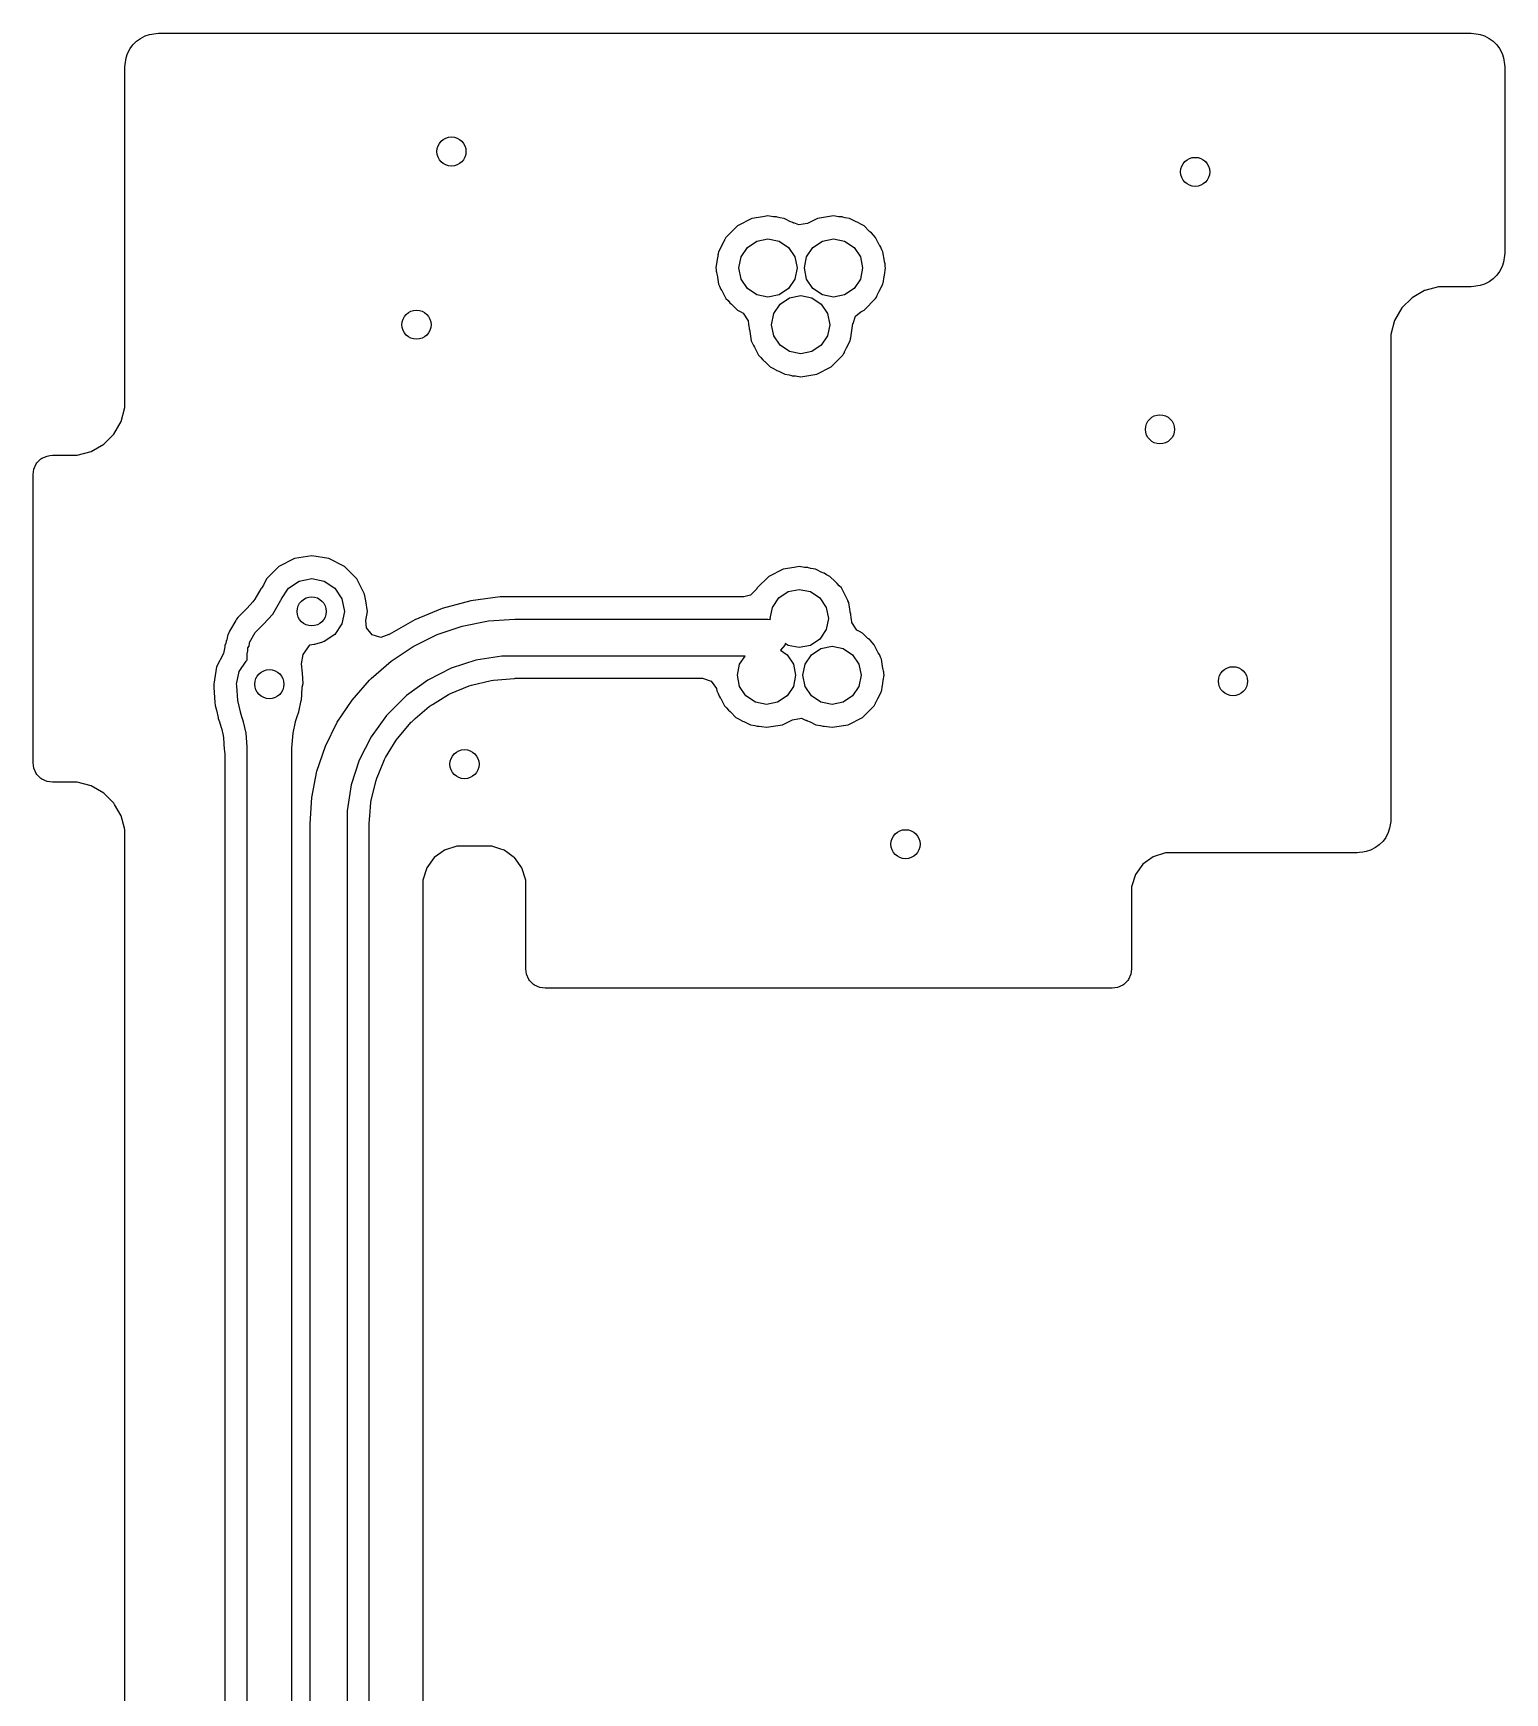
# Model space of a CAD drawing. Extents: x -51.8 to 4.2, y -14.8 to 14.8.
# Drawn here: x -22.46 to -12.35, y 3.42 to 14.82 of the extents above; entities that cross this region are included whole.
import ezdxf

# ---------------------------------------------------------------- set-up
doc = ezdxf.new("R2010")
doc.units = 0
doc.layers.add('BLACK', color=7, linetype='CONTINUOUS')

msp = doc.modelspace()

# ---------------------------------------------------------------- linework, layer by layer
at = {"layer": 'BLACK', "linetype": 'CONTINUOUS'}
for p, q in [((-21.8152, 14.6831), (-21.798, 14.717)), ((-21.798, 14.717), (-21.7795, 14.7424)), ((-21.7795, 14.7424), (-21.7526, 14.7693)), ((-21.7526, 14.7693), (-21.7271, 14.7878)), ((-21.7271, 14.7878), (-21.6932, 14.8051)), ((-21.6932, 14.8051), (-21.6633, 14.8148)), ((-21.6633, 14.8148), (-21.6174, 14.822)), ((-21.6174, 14.822), (-21.6017, 14.8233)), ((-21.6017, 14.8233), (-21.5851, 14.8233)), ((-21.5851, 14.8233), (-21.5851, 14.8233)), ((-21.5851, 14.8233), (-21.5694, 14.8233)), ((-21.5694, 14.8233), (-21.5694, 14.8233)), ((-21.5694, 14.8233), (-12.5841, 14.8233)), ((-12.5841, 14.8233), (-12.5683, 14.822)), ((-12.5683, 14.822), (-12.5488, 14.8189)), ((-12.5488, 14.8189), (-12.5228, 14.8148)), ((-12.5228, 14.8148), (-12.4929, 14.8051)), ((-12.4929, 14.8051), (-12.459, 14.7878)), ((-12.459, 14.7878), (-12.4336, 14.7693)), ((-12.4336, 14.7693), (-12.4067, 14.7425)), ((-12.4067, 14.7425), (-12.3882, 14.717)), ((-12.3882, 14.717), (-12.3882, 14.717)), ((-12.3882, 14.717), (-12.371, 14.6831)), ((-21.8334, 14.592), (-21.8321, 14.6077)), ((-21.8321, 14.6077), (-21.8249, 14.6532)), ((-21.8249, 14.6532), (-21.8152, 14.6831)), ((-12.371, 14.6831), (-12.3612, 14.6532)), ((-12.3612, 14.6532), (-12.354, 14.6074)), ((-12.354, 14.6074), (-12.3527, 14.5917)), ((-21.8334, 13.21), (-21.8334, 14.592)), ((-12.3527, 14.5917), (-12.3527, 13.3117)), ((-17.6252, 13.4991), (-17.7042, 13.42)), ((-17.5256, 13.5498), (-17.6252, 13.4991)), ((-17.4503, 13.5617), (-17.5256, 13.5498)), ((-17.4152, 13.5673), (-17.4503, 13.5617)), ((-17.3801, 13.5617), (-17.4152, 13.5673)), ((-17.4152, 13.5673), (-17.4152, 13.5673)), ((-17.3643, 13.5605), (-17.3801, 13.5617)), ((-17.3567, 13.5605), (-17.3643, 13.5605)), ((-17.3516, 13.5588), (-17.3567, 13.5605)), ((-17.3347, 13.5546), (-17.3516, 13.5588)), ((-17.3048, 13.5498), (-17.3347, 13.5546)), ((-17.2908, 13.5427), (-17.3048, 13.5498)), ((-17.3048, 13.5498), (-17.3048, 13.5498)), ((-17.3048, 13.5498), (-17.3048, 13.5498)), ((-17.265, 13.5295), (-17.2908, 13.5427)), ((-17.2585, 13.5268), (-17.265, 13.5295)), ((-17.246, 13.5225), (-17.2585, 13.5268)), ((-17.2387, 13.5186), (-17.246, 13.5225)), ((-17.2378, 13.5203), (-17.2387, 13.5186)), ((-17.2041, 13.5057), (-17.2378, 13.5203)), ((-17.1427, 13.5155), (-17.2041, 13.5057)), ((-17.0752, 13.5498), (-17.1427, 13.5155)), ((-16.9648, 13.5673), (-17.0752, 13.5498)), ((-17.0752, 13.5498), (-17.0752, 13.5498)), ((-17.0752, 13.5498), (-17.0752, 13.5498)), ((-16.9297, 13.5617), (-16.9648, 13.5673)), ((-16.9648, 13.5673), (-16.9648, 13.5673)), ((-16.914, 13.5605), (-16.9297, 13.5617)), ((-16.9063, 13.5605), (-16.914, 13.5605)), ((-16.9013, 13.5588), (-16.9063, 13.5605)), ((-16.8844, 13.5546), (-16.9013, 13.5588)), ((-16.8544, 13.5498), (-16.8844, 13.5546)), ((-16.8405, 13.5427), (-16.8544, 13.5498)), ((-16.8544, 13.5498), (-16.8544, 13.5498)), ((-16.8544, 13.5498), (-16.8544, 13.5498)), ((-16.8146, 13.5295), (-16.8405, 13.5427)), ((-16.8081, 13.5268), (-16.8146, 13.5295)), ((-16.7957, 13.5225), (-16.8081, 13.5268)), ((-16.7935, 13.5208), (-16.7957, 13.5225)), ((-16.7957, 13.5225), (-16.7957, 13.5225)), ((-16.7957, 13.5225), (-16.7957, 13.5225)), ((-16.7774, 13.5106), (-16.7935, 13.5208)), ((-16.7548, 13.4991), (-16.7774, 13.5106)), ((-16.7193, 13.4635), (-16.7548, 13.4991)), ((-16.7146, 13.4594), (-16.7193, 13.4635)), ((-16.7045, 13.4515), (-16.7146, 13.4594)), ((-17.7161, 13.3968), (-17.755, 13.3204)), ((-17.7148, 13.3994), (-17.7161, 13.3968)), ((-17.7127, 13.4044), (-17.7148, 13.3994)), ((-17.7121, 13.4052), (-17.7127, 13.4044)), ((-17.7094, 13.4099), (-17.7121, 13.4052)), ((-17.7042, 13.42), (-17.7094, 13.4099)), ((-17.5999, 13.2865), (-17.5566, 13.3514)), ((-17.5566, 13.3514), (-17.4917, 13.3948)), ((-17.4917, 13.3948), (-17.4152, 13.41)), ((-17.4152, 13.41), (-17.3386, 13.3948)), ((-17.3386, 13.3948), (-17.2737, 13.3514)), ((-17.2737, 13.3514), (-17.2304, 13.2865)), ((-17.1496, 13.2865), (-17.1063, 13.3514)), ((-17.1063, 13.3514), (-17.0414, 13.3948)), ((-17.0414, 13.3948), (-16.9648, 13.41)), ((-16.9648, 13.41), (-16.8883, 13.3948)), ((-16.8883, 13.3948), (-16.8234, 13.3514)), ((-16.8234, 13.3514), (-16.7801, 13.2865)), ((-16.7034, 13.4507), (-16.7045, 13.4515)), ((-16.6903, 13.4346), (-16.7034, 13.4507)), ((-16.7034, 13.4507), (-16.7034, 13.4507)), ((-16.7034, 13.4507), (-16.7034, 13.4507)), ((-16.7034, 13.4507), (-16.7034, 13.4507)), ((-16.6758, 13.42), (-16.6903, 13.4346)), ((-16.6501, 13.3696), (-16.6758, 13.42)), ((-16.6474, 13.3649), (-16.6501, 13.3696)), ((-16.6394, 13.3527), (-16.6474, 13.3649)), ((-16.637, 13.3472), (-16.6394, 13.3527)), ((-16.6394, 13.3527), (-16.6394, 13.3527)), ((-16.6322, 13.3346), (-16.637, 13.3472)), ((-17.761, 13.2823), (-17.7725, 13.21)), ((-17.7606, 13.286), (-17.761, 13.2823)), ((-17.7596, 13.2972), (-17.7606, 13.286)), ((-17.7576, 13.3055), (-17.7596, 13.2972)), ((-17.7566, 13.3099), (-17.7576, 13.3055)), ((-17.755, 13.3204), (-17.7566, 13.3099)), ((-17.6152, 13.21), (-17.5999, 13.2865)), ((-17.2304, 13.2865), (-17.2152, 13.21)), ((-17.1648, 13.21), (-17.1496, 13.2865)), ((-16.7801, 13.2865), (-16.7648, 13.21)), ((-16.625, 13.3204), (-16.6322, 13.3346)), ((-16.615, 13.2572), (-16.625, 13.3204)), ((-16.6141, 13.2527), (-16.615, 13.2572)), ((-16.6107, 13.2393), (-16.6141, 13.2527)), ((-16.61, 13.231), (-16.6107, 13.2393)), ((-16.6107, 13.2393), (-16.6107, 13.2393)), ((-16.6107, 13.2393), (-16.6107, 13.2393)), ((-16.6097, 13.2311), (-16.61, 13.231)), ((-16.6093, 13.2212), (-16.6097, 13.2311)), ((-12.3612, 13.2505), (-12.3709, 13.2206)), ((-12.354, 13.296), (-12.3612, 13.2505)), ((-12.3527, 13.3117), (-12.354, 13.296)), ((-21.8334, 12.2544), (-21.8334, 13.21)), ((-17.7725, 13.21), (-17.7725, 13.21)), ((-17.7725, 13.21), (-17.7707, 13.1988)), ((-17.7707, 13.1988), (-17.7703, 13.1889)), ((-17.7703, 13.1889), (-17.77, 13.189)), ((-17.77, 13.189), (-17.7693, 13.1807)), ((-17.7693, 13.1807), (-17.7659, 13.1673)), ((-17.7659, 13.1673), (-17.765, 13.1628)), ((-17.765, 13.1628), (-17.755, 13.0996)), ((-17.5999, 13.1335), (-17.6152, 13.21)), ((-17.5566, 13.0686), (-17.5999, 13.1335)), ((-17.2304, 13.1335), (-17.2737, 13.0686)), ((-17.2152, 13.21), (-17.2304, 13.1335)), ((-17.1496, 13.1335), (-17.1648, 13.21)), ((-17.1063, 13.0686), (-17.1496, 13.1335)), ((-16.7801, 13.1335), (-16.8234, 13.0686)), ((-16.7648, 13.21), (-16.7801, 13.1335)), ((-16.6224, 13.1146), (-16.6204, 13.1228)), ((-16.6204, 13.1228), (-16.6194, 13.134)), ((-16.6204, 13.1228), (-16.6204, 13.1228)), ((-16.6194, 13.134), (-16.619, 13.1377)), ((-16.619, 13.1377), (-16.6153, 13.1612)), ((-16.6153, 13.1612), (-16.6075, 13.21)), ((-16.6075, 13.21), (-16.6093, 13.2212)), ((-12.459, 13.1158), (-12.4929, 13.0986)), ((-12.4336, 13.1343), (-12.459, 13.1158)), ((-12.4067, 13.1612), (-12.4336, 13.1343)), ((-12.3882, 13.1867), (-12.4067, 13.1612)), ((-12.3709, 13.2206), (-12.3882, 13.1867)), ((-17.755, 13.0996), (-17.755, 13.0996)), ((-17.755, 13.0996), (-17.7478, 13.0854)), ((-17.7478, 13.0854), (-17.743, 13.0728)), ((-17.743, 13.0728), (-17.7406, 13.0673)), ((-17.7406, 13.0673), (-17.7326, 13.0551)), ((-17.7326, 13.0551), (-17.7299, 13.0504)), ((-17.7299, 13.0504), (-17.7042, 13)), ((-17.4917, 13.0252), (-17.5566, 13.0686)), ((-17.4152, 13.01), (-17.4917, 13.0252)), ((-17.3386, 13.0252), (-17.4152, 13.01)), ((-17.2737, 13.0686), (-17.3386, 13.0252)), ((-17.3314, 12.9614), (-17.2665, 13.0048)), ((-17.2665, 13.0048), (-17.19, 13.02)), ((-17.19, 13.02), (-17.1135, 13.0048)), ((-17.1135, 13.0048), (-17.0486, 12.9614)), ((-17.0414, 13.0252), (-17.1063, 13.0686)), ((-16.9648, 13.01), (-17.0414, 13.0252)), ((-16.8883, 13.0252), (-16.9648, 13.01)), ((-16.8234, 13.0686), (-16.8883, 13.0252)), ((-16.6758, 13), (-16.6706, 13.0101)), ((-16.6706, 13.0101), (-16.6679, 13.0148)), ((-16.6679, 13.0148), (-16.6674, 13.0156)), ((-16.6674, 13.0156), (-16.6673, 13.0156)), ((-16.6673, 13.0156), (-16.6652, 13.0206)), ((-16.6652, 13.0206), (-16.6639, 13.0232)), ((-16.6639, 13.0232), (-16.6501, 13.0504)), ((-16.6501, 13.0504), (-16.625, 13.0996)), ((-16.625, 13.0996), (-16.6234, 13.1101)), ((-16.6234, 13.1101), (-16.6224, 13.1146)), ((-12.9901, 13.0052), (-13.0603, 12.9351)), ((-12.9043, 13.0548), (-12.9901, 13.0052)), ((-12.9901, 13.0052), (-12.9901, 13.0052)), ((-12.9901, 13.0052), (-12.9901, 13.0052)), ((-12.9031, 13.0551), (-12.9043, 13.0548)), ((-12.8085, 13.0805), (-12.9031, 13.0551)), ((-12.7173, 13.0805), (-12.8085, 13.0805)), ((-12.8085, 13.0805), (-12.8085, 13.0805)), ((-12.7172, 13.0804), (-12.7173, 13.0805)), ((-12.5837, 13.0804), (-12.7172, 13.0804)), ((-12.568, 13.0817), (-12.5837, 13.0804)), ((-12.5228, 13.0888), (-12.568, 13.0817)), ((-12.4929, 13.0986), (-12.5228, 13.0888)), ((-17.7042, 13), (-17.6897, 12.9855)), ((-17.6897, 12.9855), (-17.6766, 12.9693)), ((-17.6766, 12.9693), (-17.6766, 12.9693)), ((-17.6766, 12.9693), (-17.6766, 12.9693)), ((-17.6766, 12.9693), (-17.6654, 12.9606)), ((-17.6654, 12.9606), (-17.6607, 12.9565)), ((-17.6607, 12.9565), (-17.6252, 12.9209)), ((-17.6252, 12.9209), (-17.6026, 12.9094)), ((-17.6026, 12.9094), (-17.5865, 12.8992)), ((-17.5865, 12.8992), (-17.5862, 12.8989)), ((-17.5862, 12.8989), (-17.5513, 12.8475)), ((-17.39, 12.82), (-17.3748, 12.8965)), ((-17.3748, 12.8965), (-17.3314, 12.9614)), ((-17.0486, 12.9614), (-17.0052, 12.8965)), ((-17.0052, 12.8965), (-16.99, 12.82)), ((-16.8135, 12.8787), (-16.7778, 12.9092)), ((-16.7778, 12.9092), (-16.7548, 12.9209)), ((-16.7548, 12.9209), (-16.6758, 13)), ((-13.0603, 12.9351), (-13.1098, 12.8492)), ((-17.5513, 12.8475), (-17.548, 12.8242)), ((-17.548, 12.8242), (-17.5455, 12.8088)), ((-17.5455, 12.8088), (-17.5452, 12.7989)), ((-17.5452, 12.7989), (-17.5448, 12.799)), ((-17.5448, 12.799), (-17.5441, 12.7907)), ((-17.5441, 12.7907), (-17.5407, 12.7773)), ((-17.5407, 12.7773), (-17.5398, 12.7728)), ((-17.3748, 12.7435), (-17.39, 12.82)), ((-16.99, 12.82), (-17.0052, 12.7435)), ((-16.8441, 12.7477), (-16.8315, 12.8278)), ((-16.8315, 12.8278), (-16.8301, 12.8276)), ((-16.8301, 12.8276), (-16.8135, 12.8787)), ((-13.1098, 12.8492), (-13.1355, 12.7534)), ((-17.5398, 12.7728), (-17.5298, 12.7096)), ((-17.5298, 12.7096), (-17.5298, 12.7096)), ((-17.5298, 12.7096), (-17.5226, 12.6954)), ((-17.5226, 12.6954), (-17.5178, 12.6828)), ((-17.5178, 12.6828), (-17.5154, 12.6773)), ((-17.5154, 12.6773), (-17.5075, 12.6651)), ((-17.5075, 12.6651), (-17.5048, 12.6604)), ((-17.5048, 12.6604), (-17.4791, 12.61)), ((-17.3314, 12.6786), (-17.3748, 12.7435)), ((-17.2665, 12.6352), (-17.3314, 12.6786)), ((-17.0486, 12.6786), (-17.1135, 12.6352)), ((-17.0052, 12.7435), (-17.0486, 12.6786)), ((-16.8891, 12.6332), (-16.8752, 12.6604)), ((-16.8752, 12.6604), (-16.8502, 12.7096)), ((-16.8502, 12.7096), (-16.8485, 12.7201)), ((-16.8485, 12.7201), (-16.8476, 12.7246)), ((-16.8476, 12.7246), (-16.8455, 12.7328)), ((-16.8455, 12.7328), (-16.8446, 12.744)), ((-16.8455, 12.7328), (-16.8455, 12.7328)), ((-16.8446, 12.744), (-16.8441, 12.7477)), ((-13.1355, 12.7534), (-13.1355, 9.42233)), ((-17.4791, 12.61), (-17.4645, 12.5954)), ((-17.4645, 12.5954), (-17.4514, 12.5793)), ((-17.4514, 12.5793), (-17.4514, 12.5793)), ((-17.4514, 12.5793), (-17.4514, 12.5793)), ((-17.4514, 12.5793), (-17.4402, 12.5706)), ((-17.4402, 12.5706), (-17.4356, 12.5665)), ((-17.4356, 12.5665), (-17.4, 12.5309)), ((-17.19, 12.62), (-17.2665, 12.6352)), ((-17.1135, 12.6352), (-17.19, 12.62)), ((-16.98, 12.5309), (-16.9009, 12.61)), ((-16.9009, 12.61), (-16.8958, 12.6201)), ((-16.8958, 12.6201), (-16.893, 12.6248)), ((-16.893, 12.6248), (-16.8925, 12.6256)), ((-16.8925, 12.6256), (-16.8903, 12.6306)), ((-16.8925, 12.6256), (-16.8925, 12.6256)), ((-16.8903, 12.6306), (-16.8891, 12.6332)), ((-17.4, 12.5309), (-17.3774, 12.5194)), ((-17.3774, 12.5194), (-17.3613, 12.5092)), ((-17.3613, 12.5092), (-17.3591, 12.5075)), ((-17.3591, 12.5075), (-17.3543, 12.5058)), ((-17.3543, 12.5058), (-17.3467, 12.5032)), ((-17.3467, 12.5032), (-17.3402, 12.5005)), ((-17.3402, 12.5005), (-17.3004, 12.4802)), ((-17.3004, 12.4802), (-17.2705, 12.4754)), ((-17.2705, 12.4754), (-17.2535, 12.4712)), ((-17.2535, 12.4712), (-17.2485, 12.4695)), ((-17.2485, 12.4695), (-17.2408, 12.4695)), ((-17.2408, 12.4695), (-17.2251, 12.4683)), ((-17.2251, 12.4683), (-17.19, 12.4627)), ((-17.19, 12.4627), (-17.0796, 12.4802)), ((-17.0796, 12.4802), (-16.98, 12.5309)), ((-21.8591, 12.1546), (-21.8334, 12.2504)), ((-21.8334, 12.254), (-21.8334, 12.2544)), ((-21.8334, 12.2504), (-21.8334, 12.254)), ((-21.9087, 12.0688), (-21.8591, 12.1546)), ((-22.0647, 11.9491), (-21.9788, 11.9986)), ((-21.9788, 11.9986), (-21.9087, 12.0688)), ((-22.4579, 11.8276), (-22.4429, 11.8638)), ((-22.4429, 11.8638), (-22.4384, 11.8706)), ((-22.4384, 11.8706), (-22.4106, 11.8983)), ((-22.4106, 11.8983), (-22.4039, 11.9028)), ((-22.4039, 11.9028), (-22.3676, 11.9178)), ((-22.3676, 11.9178), (-22.3495, 11.9214)), ((-22.3495, 11.9214), (-22.3298, 11.9234)), ((-22.3298, 11.9234), (-22.3151, 11.9234)), ((-22.3151, 11.9234), (-22.3151, 11.9234)), ((-22.3151, 11.9234), (-22.2992, 11.9234)), ((-22.2992, 11.9234), (-22.2992, 11.9234)), ((-22.2992, 11.9234), (-22.1879, 11.9234)), ((-22.1879, 11.9234), (-22.1878, 11.9234)), ((-22.1878, 11.9234), (-22.1605, 11.9234)), ((-22.1605, 11.9234), (-22.0647, 11.9491)), ((-22.1605, 11.9234), (-22.1605, 11.9234)), ((-22.4634, 11.7901), (-22.4614, 11.8097)), ((-22.4634, 11.7751), (-22.4634, 11.7901)), ((-22.4634, 11.7551), (-22.4634, 11.7751)), ((-22.4634, 11.7751), (-22.4634, 11.7751)), ((-22.4634, 9.81004), (-22.4634, 11.7551)), ((-22.4634, 11.7551), (-22.4634, 11.7551)), ((-22.4614, 11.8097), (-22.4579, 11.8276)), ((-20.6682, 11.2139), (-20.7749, 11.1595)), ((-20.55, 11.2326), (-20.6682, 11.2139)), ((-20.6682, 11.2139), (-20.6682, 11.2139)), ((-20.4318, 11.2139), (-20.55, 11.2326)), ((-20.55, 11.2326), (-20.55, 11.2326)), ((-20.3251, 11.1595), (-20.4318, 11.2139)), ((-20.4318, 11.2139), (-20.4318, 11.2139)), ((-20.8595, 11.0749), (-20.8822, 11.0305)), ((-20.7749, 11.1595), (-20.8595, 11.0749)), ((-20.6361, 11.0579), (-20.55, 11.075)), ((-20.55, 11.075), (-20.4639, 11.0579)), ((-20.2405, 11.0749), (-20.3251, 11.1595)), ((-20.3251, 11.1595), (-20.3251, 11.1595)), ((-20.1861, 10.9682), (-20.2405, 11.0749)), ((-17.41, 11.0901), (-17.4891, 11.011)), ((-17.3104, 11.1408), (-17.41, 11.0901)), ((-17.2351, 11.1527), (-17.3104, 11.1408)), ((-17.2, 11.1583), (-17.2351, 11.1527)), ((-17.1649, 11.1527), (-17.2, 11.1583)), ((-17.2, 11.1583), (-17.2, 11.1583)), ((-17.1492, 11.1515), (-17.1649, 11.1527)), ((-17.1415, 11.1515), (-17.1492, 11.1515)), ((-17.1365, 11.1498), (-17.1415, 11.1515)), ((-17.1195, 11.1456), (-17.1365, 11.1498)), ((-17.0896, 11.1408), (-17.1195, 11.1456)), ((-17.0756, 11.1337), (-17.0896, 11.1408)), ((-17.0896, 11.1408), (-17.0896, 11.1408)), ((-17.0896, 11.1408), (-17.0896, 11.1408)), ((-17.0498, 11.1205), (-17.0756, 11.1337)), ((-17.0433, 11.1178), (-17.0498, 11.1205)), ((-17.0309, 11.1135), (-17.0433, 11.1178)), ((-17.0287, 11.1118), (-17.0309, 11.1135)), ((-17.0309, 11.1135), (-17.0309, 11.1135)), ((-17.0309, 11.1135), (-17.0309, 11.1135)), ((-17.0126, 11.1016), (-17.0287, 11.1118)), ((-16.99, 11.0901), (-17.0126, 11.1016)), ((-16.9544, 11.0545), (-16.99, 11.0901)), ((-20.9003, 11.005), (-20.94, 10.935)), ((-20.8956, 11.0104), (-20.9003, 11.005)), ((-20.9003, 11.005), (-20.9003, 11.005)), ((-20.8822, 11.0305), (-20.8956, 11.0104)), ((-20.7579, 10.9361), (-20.7091, 11.0091)), ((-20.7091, 11.0091), (-20.6361, 11.0579)), ((-20.4639, 11.0579), (-20.3909, 11.0091)), ((-20.3909, 11.0091), (-20.3421, 10.9361)), ((-20.179, 10.9234), (-20.1861, 10.9682)), ((-19.2555, 10.9499), (-19.457, 10.9234)), ((-19.1824, 10.9499), (-19.2555, 10.9499)), ((-19.2555, 10.9499), (-19.2555, 10.9499)), ((-19.2555, 10.9499), (-19.2555, 10.9499)), ((-19.1822, 10.9499), (-19.1824, 10.9499)), ((-17.5818, 10.9499), (-19.1822, 10.9499)), ((-17.5362, 10.9609), (-17.5818, 10.9499)), ((-17.4922, 11.0048), (-17.5362, 10.9609)), ((-17.4891, 11.011), (-17.4922, 11.0048)), ((-17.3414, 10.9424), (-17.2765, 10.9858)), ((-17.2765, 10.9858), (-17.2, 11.001)), ((-17.2, 11.001), (-17.1235, 10.9858)), ((-17.1235, 10.9858), (-17.0586, 10.9424)), ((-16.9498, 11.0504), (-16.9544, 11.0545)), ((-16.9397, 11.0425), (-16.9498, 11.0504)), ((-16.9386, 11.0417), (-16.9397, 11.0425)), ((-16.9255, 11.0256), (-16.9386, 11.0417)), ((-16.9386, 11.0417), (-16.9386, 11.0417)), ((-16.9386, 11.0417), (-16.9386, 11.0417)), ((-16.9386, 11.0417), (-16.9386, 11.0417)), ((-16.9109, 11.011), (-16.9255, 11.0256)), ((-16.8852, 10.9606), (-16.9109, 11.011)), ((-16.8825, 10.9559), (-16.8852, 10.9606)), ((-16.8746, 10.9437), (-16.8825, 10.9559)), ((-20.9942, 10.8725), (-21.0513, 10.815)), ((-20.9537, 10.9163), (-20.9942, 10.8725)), ((-20.94, 10.935), (-20.9537, 10.9163)), ((-20.8174, 10.8311), (-20.763, 10.9271)), ((-20.763, 10.9271), (-20.759, 10.9302)), ((-20.759, 10.9302), (-20.7579, 10.9361)), ((-20.3421, 10.9361), (-20.325, 10.85)), ((-20.325, 10.85), (-20.3421, 10.7639)), ((-20.1674, 10.85), (-20.179, 10.9234)), ((-20.1774, 10.7871), (-20.1674, 10.85)), ((-20.1674, 10.85), (-20.1674, 10.85)), ((-19.6532, 10.8708), (-19.8409, 10.793)), ((-19.457, 10.9234), (-19.6532, 10.8708)), ((-19.6532, 10.8708), (-19.6532, 10.8708)), ((-19.457, 10.9234), (-19.457, 10.9234)), ((-19.457, 10.9234), (-19.457, 10.9234)), ((-17.4, 10.801), (-17.3848, 10.8775)), ((-17.3848, 10.8775), (-17.3414, 10.9424)), ((-17.0586, 10.9424), (-17.0152, 10.8775)), ((-17.0152, 10.8775), (-17, 10.801)), ((-16.8722, 10.9382), (-16.8746, 10.9437)), ((-16.8746, 10.9437), (-16.8746, 10.9437)), ((-16.8674, 10.9256), (-16.8722, 10.9382)), ((-16.8663, 10.9234), (-16.8674, 10.9256)), ((-16.8602, 10.9114), (-16.8663, 10.9234)), ((-16.8505, 10.85), (-16.8602, 10.9114)), ((-16.8502, 10.8482), (-16.8505, 10.85)), ((-16.8493, 10.8437), (-16.8502, 10.8482)), ((-16.8459, 10.8303), (-16.8493, 10.8437)), ((-21.0723, 10.7873), (-21.1138, 10.7138)), ((-21.0665, 10.7961), (-21.0723, 10.7873)), ((-21.0723, 10.7873), (-21.0723, 10.7873)), ((-21.0582, 10.807), (-21.0665, 10.7961)), ((-21.0665, 10.7961), (-21.0665, 10.7961)), ((-21.0513, 10.815), (-21.0582, 10.807)), ((-20.9355, 10.7075), (-20.8802, 10.7632)), ((-20.8802, 10.7632), (-20.8174, 10.8311)), ((-20.3421, 10.7639), (-20.3909, 10.6909)), ((-20.1728, 10.7378), (-20.1774, 10.7871)), ((-20.135, 10.6885), (-20.1728, 10.7378)), ((-19.8409, 10.793), (-20.0169, 10.6915)), ((-19.6886, 10.6907), (-19.5155, 10.7494)), ((-19.5155, 10.7494), (-19.3363, 10.785)), ((-19.3363, 10.785), (-19.154, 10.797)), ((-19.154, 10.797), (-19.1539, 10.797)), ((-19.1539, 10.797), (-17.4152, 10.797)), ((-17.4152, 10.797), (-17.3987, 10.7946)), ((-17.3987, 10.7946), (-17.4, 10.801)), ((-17.0152, 10.7245), (-17.0586, 10.6596)), ((-17, 10.801), (-17.0152, 10.7245)), ((-16.8452, 10.822), (-16.8459, 10.8303)), ((-16.8459, 10.8303), (-16.8459, 10.8303)), ((-16.8459, 10.8303), (-16.8459, 10.8303)), ((-16.8448, 10.8221), (-16.8452, 10.822)), ((-16.8445, 10.8122), (-16.8448, 10.8221)), ((-16.8427, 10.801), (-16.8445, 10.8122)), ((-16.8421, 10.7971), (-16.8427, 10.801)), ((-16.8427, 10.801), (-16.8427, 10.801)), ((-16.8388, 10.7738), (-16.8421, 10.7971)), ((-16.804, 10.7222), (-16.8388, 10.7738)), ((-16.8037, 10.7219), (-16.804, 10.7222)), ((-16.7874, 10.7116), (-16.8037, 10.7219)), ((-21.146, 10.6074), (-21.157, 10.5617)), ((-21.1398, 10.6324), (-21.146, 10.6164)), ((-21.146, 10.6164), (-21.146, 10.6074)), ((-21.1349, 10.6513), (-21.1398, 10.6324)), ((-21.1346, 10.6512), (-21.1349, 10.6513)), ((-21.1341, 10.6535), (-21.1346, 10.6512)), ((-21.1273, 10.6825), (-21.1341, 10.6535)), ((-21.1259, 10.6866), (-21.1273, 10.6825)), ((-21.1273, 10.6825), (-21.1273, 10.6825)), ((-21.1138, 10.7138), (-21.1259, 10.6866)), ((-20.9879, 10.5987), (-20.9805, 10.6115)), ((-20.9805, 10.6115), (-20.9777, 10.632)), ((-20.9777, 10.632), (-20.9763, 10.6361)), ((-20.9763, 10.6361), (-20.9374, 10.705)), ((-20.9374, 10.705), (-20.9355, 10.7075)), ((-20.5665, 10.6157), (-20.6113, 10.5528)), ((-20.5655, 10.6186), (-20.5665, 10.6157)), ((-20.5333, 10.6229), (-20.5655, 10.6186)), ((-20.5317, 10.6232), (-20.5333, 10.6229)), ((-20.4766, 10.6386), (-20.5317, 10.6232)), ((-20.4753, 10.639), (-20.4766, 10.6386)), ((-20.4742, 10.6401), (-20.4753, 10.639)), ((-20.4639, 10.6421), (-20.4742, 10.6401)), ((-20.3909, 10.6909), (-20.4639, 10.6421)), ((-20.0754, 10.6708), (-20.135, 10.6885)), ((-20.0201, 10.6904), (-20.0754, 10.6708)), ((-20.0196, 10.6896), (-20.0201, 10.6904)), ((-20.0169, 10.6915), (-20.0196, 10.6896)), ((-20.0044, 10.5083), (-19.8524, 10.6098)), ((-19.8524, 10.6098), (-19.6886, 10.6907)), ((-17.2996, 10.6172), (-17.3294, 10.5829)), ((-17.2978, 10.6304), (-17.2996, 10.6172)), ((-17.2765, 10.6162), (-17.2978, 10.6304)), ((-17.2, 10.601), (-17.2765, 10.6162)), ((-17.1235, 10.6162), (-17.2, 10.601)), ((-17.0586, 10.6596), (-17.1235, 10.6162)), ((-17.0514, 10.5958), (-16.9748, 10.611)), ((-16.9748, 10.611), (-16.8983, 10.5958)), ((-16.7648, 10.7001), (-16.7874, 10.7116)), ((-16.7293, 10.6645), (-16.7648, 10.7001)), ((-16.7246, 10.6604), (-16.7293, 10.6645)), ((-16.7158, 10.6535), (-16.7246, 10.6604)), ((-16.7134, 10.6517), (-16.7158, 10.6535)), ((-16.7003, 10.6356), (-16.7134, 10.6517)), ((-16.7134, 10.6517), (-16.7134, 10.6517)), ((-16.7134, 10.6517), (-16.7134, 10.6517)), ((-16.7134, 10.6517), (-16.7134, 10.6517)), ((-16.6858, 10.621), (-16.7003, 10.6356)), ((-16.6601, 10.5706), (-16.6858, 10.621)), ((-21.157, 10.5617), (-21.2046, 10.4682)), ((-21.0486, 10.4361), (-20.9998, 10.5091)), ((-20.9998, 10.5091), (-20.9946, 10.5126)), ((-20.9946, 10.5126), (-20.9931, 10.5165)), ((-20.9931, 10.5593), (-20.9879, 10.5787)), ((-20.9931, 10.5165), (-20.9931, 10.5593)), ((-20.9879, 10.5787), (-20.9879, 10.5987)), ((-20.6113, 10.5528), (-20.6219, 10.4898)), ((-20.6113, 10.5528), (-20.6113, 10.5528)), ((-20.1418, 10.3878), (-20.0044, 10.5083)), ((-19.4216, 10.5148), (-19.5927, 10.4593)), ((-19.2439, 10.543), (-19.4216, 10.5148)), ((-19.154, 10.543), (-19.2439, 10.543)), ((-19.1539, 10.543), (-19.154, 10.543)), ((-19.154, 10.543), (-19.154, 10.543)), ((-19.154, 10.543), (-19.154, 10.543)), ((-17.5729, 10.543), (-19.1539, 10.543)), ((-17.6099, 10.4875), (-17.5729, 10.543)), ((-17.3294, 10.5829), (-17.2837, 10.5524)), ((-17.2837, 10.5524), (-17.2404, 10.4875)), ((-17.1596, 10.4875), (-17.1163, 10.5524)), ((-17.1163, 10.5524), (-17.0514, 10.5958)), ((-16.8983, 10.5958), (-16.8334, 10.5524)), ((-16.8334, 10.5524), (-16.7901, 10.4875)), ((-16.6574, 10.5659), (-16.6601, 10.5706)), ((-16.6494, 10.5537), (-16.6574, 10.5659)), ((-16.647, 10.5482), (-16.6494, 10.5537)), ((-16.6494, 10.5537), (-16.6494, 10.5537)), ((-16.6422, 10.5356), (-16.647, 10.5482)), ((-16.635, 10.5214), (-16.6422, 10.5356)), ((-16.625, 10.4582), (-16.635, 10.5214)), ((-21.2046, 10.4682), (-21.2233, 10.35)), ((-21.0657, 10.35), (-21.0486, 10.4361)), ((-20.6219, 10.4898), (-20.6145, 10.4266)), ((-20.6145, 10.4266), (-20.6145, 10.4262)), ((-20.6145, 10.4262), (-20.6109, 10.3557)), ((-20.1521, 10.3775), (-20.1418, 10.3878)), ((-19.5927, 10.4593), (-19.753, 10.3776)), ((-19.3165, 10.3761), (-19.301, 10.3785)), ((-19.301, 10.3785), (-19.1558, 10.3899)), ((-19.1558, 10.3899), (-19.1519, 10.3901)), ((-19.1519, 10.3901), (-19.1046, 10.3901)), ((-19.1046, 10.3901), (-19.1046, 10.3901)), ((-19.1046, 10.3901), (-17.8651, 10.3901)), ((-17.8651, 10.3901), (-17.8059, 10.3709)), ((-17.6252, 10.411), (-17.6099, 10.4875)), ((-17.6099, 10.3345), (-17.6252, 10.411)), ((-17.2404, 10.4875), (-17.2252, 10.411)), ((-17.2252, 10.411), (-17.2404, 10.3345)), ((-17.1748, 10.411), (-17.1596, 10.4875)), ((-17.1596, 10.3345), (-17.1748, 10.411)), ((-16.7901, 10.4875), (-16.7748, 10.411)), ((-16.7748, 10.411), (-16.7901, 10.3345)), ((-16.6241, 10.4537), (-16.625, 10.4582)), ((-16.6207, 10.4403), (-16.6241, 10.4537)), ((-16.6231, 10.3761), (-16.6175, 10.411)), ((-16.62, 10.432), (-16.6207, 10.4403)), ((-16.6207, 10.4403), (-16.6207, 10.4403)), ((-16.6207, 10.4403), (-16.6207, 10.4403)), ((-16.6197, 10.4321), (-16.62, 10.432)), ((-16.6193, 10.4222), (-16.6197, 10.4321)), ((-16.6175, 10.411), (-16.6193, 10.4222)), ((-21.2233, 10.35), (-21.2233, 10.3456)), ((-21.2233, 10.3456), (-21.223, 10.332)), ((-21.223, 10.332), (-21.2223, 10.3319)), ((-21.2223, 10.3319), (-21.2224, 10.327)), ((-21.2224, 10.327), (-21.2155, 10.2248)), ((-21.0638, 10.3406), (-21.0657, 10.35)), ((-21.0649, 10.3376), (-21.0638, 10.3406)), ((-21.0582, 10.2385), (-21.0649, 10.3376)), ((-20.6172, 10.3279), (-20.6232, 10.2385)), ((-20.6112, 10.3523), (-20.6172, 10.3279)), ((-20.6109, 10.3557), (-20.6112, 10.3523)), ((-20.2726, 10.2401), (-20.1522, 10.3774)), ((-20.1522, 10.3774), (-20.1521, 10.3775)), ((-19.8986, 10.2718), (-19.9622, 10.2082)), ((-19.753, 10.3776), (-19.8986, 10.2718)), ((-19.7202, 10.2106), (-19.6102, 10.278)), ((-19.6102, 10.278), (-19.5961, 10.2852)), ((-19.5961, 10.2852), (-19.4672, 10.3386)), ((-19.4672, 10.3386), (-19.4522, 10.3435)), ((-19.4522, 10.3435), (-19.3165, 10.3761)), ((-17.8059, 10.3709), (-17.7694, 10.3206)), ((-17.7694, 10.3206), (-17.7657, 10.3052)), ((-17.7657, 10.3052), (-17.765, 10.3006)), ((-17.765, 10.3006), (-17.765, 10.3006)), ((-17.765, 10.3006), (-17.7578, 10.2864)), ((-17.7578, 10.2864), (-17.753, 10.2738)), ((-17.753, 10.2738), (-17.7506, 10.2683)), ((-17.7506, 10.2683), (-17.7426, 10.2561)), ((-17.5666, 10.2696), (-17.6099, 10.3345)), ((-17.5017, 10.2262), (-17.5666, 10.2696)), ((-17.2837, 10.2696), (-17.3486, 10.2262)), ((-17.2404, 10.3345), (-17.2837, 10.2696)), ((-17.1163, 10.2696), (-17.1596, 10.3345)), ((-17.0514, 10.2262), (-17.1163, 10.2696)), ((-16.8334, 10.2696), (-16.8983, 10.2262)), ((-16.7901, 10.3345), (-16.8334, 10.2696)), ((-16.6601, 10.2514), (-16.635, 10.3006)), ((-16.635, 10.3006), (-16.6334, 10.3111)), ((-16.6334, 10.3111), (-16.6324, 10.3156)), ((-16.6324, 10.3156), (-16.6304, 10.3238)), ((-16.6304, 10.3238), (-16.6294, 10.335)), ((-16.6304, 10.3238), (-16.6304, 10.3238)), ((-16.6294, 10.335), (-16.629, 10.3387)), ((-16.629, 10.3387), (-16.6231, 10.3761)), ((-21.2155, 10.2248), (-21.2149, 10.2186)), ((-21.2149, 10.2186), (-21.2137, 10.2106)), ((-21.2137, 10.2106), (-21.2137, 10.2106)), ((-21.2137, 10.2106), (-21.2126, 10.2045)), ((-21.2126, 10.2045), (-21.2048, 10.1703)), ((-21.2048, 10.1703), (-21.1934, 10.1205)), ((-21.0579, 10.2367), (-21.0582, 10.2385)), ((-21.0402, 10.159), (-21.0579, 10.2367)), ((-21.0401, 10.1586), (-21.0402, 10.159)), ((-21.0295, 10.1252), (-21.0401, 10.1586)), ((-20.6413, 10.1586), (-20.6519, 10.1252)), ((-20.6412, 10.159), (-20.6413, 10.1586)), ((-20.6235, 10.2367), (-20.6412, 10.159)), ((-20.6232, 10.2385), (-20.6235, 10.2367)), ((-20.3741, 10.0881), (-20.2726, 10.2401)), ((-19.9725, 10.1979), (-20.0361, 10.1343)), ((-19.9622, 10.2082), (-19.9725, 10.1979)), ((-19.9725, 10.1979), (-19.9725, 10.1979)), ((-19.9725, 10.1979), (-19.9725, 10.1979)), ((-19.9622, 10.2082), (-19.9622, 10.2082)), ((-19.8381, 10.1137), (-19.7419, 10.1959)), ((-19.7419, 10.1959), (-19.7292, 10.2051)), ((-19.7292, 10.2051), (-19.7202, 10.2106)), ((-17.7426, 10.2561), (-17.7399, 10.2514)), ((-17.7399, 10.2514), (-17.7142, 10.201)), ((-17.7142, 10.201), (-17.6997, 10.1864)), ((-17.6997, 10.1864), (-17.6866, 10.1703)), ((-17.6866, 10.1703), (-17.6866, 10.1703)), ((-17.6866, 10.1703), (-17.6866, 10.1703)), ((-17.6866, 10.1703), (-17.6754, 10.1616)), ((-17.6754, 10.1616), (-17.6707, 10.1575)), ((-17.6707, 10.1575), (-17.6352, 10.1219)), ((-17.4252, 10.211), (-17.5017, 10.2262)), ((-17.3486, 10.2262), (-17.4252, 10.211)), ((-16.9748, 10.211), (-17.0514, 10.2262)), ((-16.8983, 10.2262), (-16.9748, 10.211)), ((-16.7648, 10.1219), (-16.6858, 10.201)), ((-16.6858, 10.201), (-16.6806, 10.2111)), ((-16.6806, 10.2111), (-16.6779, 10.2158)), ((-16.6779, 10.2158), (-16.6774, 10.2166)), ((-16.6774, 10.2166), (-16.6773, 10.2166)), ((-16.6773, 10.2166), (-16.6752, 10.2216)), ((-16.6752, 10.2216), (-16.6739, 10.2242)), ((-16.6739, 10.2242), (-16.6601, 10.2514)), ((-21.1934, 10.1205), (-21.1915, 10.1137)), ((-21.1915, 10.1137), (-21.1844, 10.0913)), ((-21.1844, 10.0913), (-21.1718, 10.0516)), ((-21.1718, 10.0516), (-21.1707, 10.0476)), ((-21.1707, 10.0476), (-21.1591, 9.99716)), ((-21.0187, 10.0912), (-21.0295, 10.1252)), ((-21.0007, 10.0124), (-21.0187, 10.0912)), ((-20.6627, 10.0912), (-20.6807, 10.0124)), ((-20.6519, 10.1252), (-20.6627, 10.0912)), ((-20.6627, 10.0912), (-20.6627, 10.0912)), ((-20.4549, 9.92425), (-20.3741, 10.0881)), ((-20.0361, 10.1343), (-20.1419, 9.9887)), ((-19.9602, 9.97761), (-19.8655, 10.0884)), ((-19.8655, 10.0884), (-19.8629, 10.0913)), ((-19.8629, 10.0913), (-19.8554, 10.0987)), ((-19.8554, 10.0987), (-19.8525, 10.1014)), ((-19.8525, 10.1014), (-19.8381, 10.1137)), ((-17.6352, 10.1219), (-17.6126, 10.1104)), ((-17.6126, 10.1104), (-17.5965, 10.1002)), ((-17.5965, 10.1002), (-17.5943, 10.0985)), ((-17.5943, 10.0985), (-17.5895, 10.0968)), ((-17.5895, 10.0968), (-17.5819, 10.0942)), ((-17.5819, 10.0942), (-17.5754, 10.0915)), ((-17.5754, 10.0915), (-17.5356, 10.0712)), ((-17.5356, 10.0712), (-17.5056, 10.0664)), ((-17.5056, 10.0664), (-17.4887, 10.0622)), ((-17.4887, 10.0622), (-17.4837, 10.0605)), ((-17.4837, 10.0605), (-17.476, 10.0605)), ((-17.476, 10.0605), (-17.4603, 10.0593)), ((-17.4603, 10.0593), (-17.4252, 10.0537)), ((-17.4252, 10.0537), (-17.3148, 10.0712)), ((-17.3148, 10.0712), (-17.2473, 10.1055)), ((-17.2473, 10.1055), (-17.1859, 10.1153)), ((-17.1859, 10.1153), (-17.1522, 10.1007)), ((-17.1522, 10.1007), (-17.1513, 10.1024)), ((-17.1513, 10.1024), (-17.144, 10.0985)), ((-17.144, 10.0985), (-17.144, 10.0985)), ((-17.144, 10.0985), (-17.1315, 10.0942)), ((-17.1315, 10.0942), (-17.125, 10.0915)), ((-17.125, 10.0915), (-17.0852, 10.0712)), ((-17.0852, 10.0712), (-17.0553, 10.0664)), ((-17.0553, 10.0664), (-17.0384, 10.0622)), ((-17.0384, 10.0622), (-17.0333, 10.0605)), ((-17.0333, 10.0605), (-17.0257, 10.0605)), ((-17.0257, 10.0605), (-17.0099, 10.0593)), ((-17.0099, 10.0593), (-16.9748, 10.0537)), ((-16.9748, 10.0537), (-16.8644, 10.0712)), ((-16.8644, 10.0712), (-16.7648, 10.1219)), ((-21.1591, 9.99716), (-21.1568, 9.98149)), ((-21.1568, 9.98149), (-21.1514, 9.90034)), ((-20.9944, 9.92008), (-21.0007, 10.0124)), ((-20.6807, 10.0124), (-20.6876, 9.91092)), ((-20.5137, 9.75122), (-20.4549, 9.92425)), ((-20.1419, 9.9887), (-20.2235, 9.8284)), ((-20.0423, 9.84588), (-19.9694, 9.96486)), ((-19.9694, 9.96486), (-19.9602, 9.97761)), ((-22.4614, 9.79042), (-22.4634, 9.81004)), ((-21.1514, 9.90034), (-21.149, 9.89107)), ((-21.149, 9.89107), (-21.146, 9.86651)), ((-21.146, 9.86651), (-21.146, -2.72842)), ((-20.9938, 9.91092), (-20.9944, 9.92008)), ((-20.9931, 9.9093), (-20.9938, 9.91092)), ((-20.9931, -2.69788), (-20.9931, 9.9093)), ((-20.6876, 9.91092), (-20.6883, 9.90944)), ((-20.6883, 9.90944), (-20.6883, -2.69788)), ((-20.2235, 9.8284), (-20.2791, 9.6573)), ((-20.0891, 9.73616), (-20.0495, 9.83183)), ((-20.0495, 9.83183), (-20.0423, 9.84588)), ((-22.4579, 9.77241), (-22.4614, 9.79042)), ((-22.4428, 9.73616), (-22.4579, 9.77241)), ((-22.4383, 9.7294), (-22.4428, 9.73616)), ((-22.4106, 9.70165), (-22.4383, 9.7294)), ((-22.4038, 9.69714), (-22.4106, 9.70165)), ((-22.3676, 9.68212), (-22.4038, 9.69714)), ((-20.5493, 9.572), (-20.5137, 9.75122)), ((-20.1078, 9.6879), (-20.1029, 9.70291)), ((-20.1029, 9.70291), (-20.0891, 9.73616)), ((-22.3497, 9.67856), (-22.3676, 9.68212)), ((-22.3301, 9.67662), (-22.3497, 9.67856)), ((-22.2406, 9.67663), (-22.3301, 9.67662)), ((-22.2405, 9.67663), (-22.2406, 9.67663)), ((-22.2107, 9.67663), (-22.2405, 9.67663)), ((-22.1822, 9.67663), (-22.2107, 9.67663)), ((-22.2107, 9.67663), (-22.2107, 9.67663)), ((-22.1622, 9.67664), (-22.1822, 9.67663)), ((-22.1622, 9.67663), (-22.1622, 9.67664)), ((-22.1605, 9.67663), (-22.1622, 9.67663)), ((-22.0647, 9.65097), (-22.1605, 9.67663)), ((-22.1605, 9.67663), (-22.1605, 9.67663)), ((-21.9788, 9.60138), (-22.0647, 9.65097)), ((-22.0647, 9.65097), (-22.0647, 9.65097)), ((-21.9087, 9.53126), (-21.9788, 9.60138)), ((-21.9788, 9.60138), (-21.9788, 9.60138)), ((-20.2791, 9.6573), (-20.3073, 9.4796)), ((-20.1404, 9.55222), (-20.1078, 9.6879)), ((-21.9041, 9.52338), (-21.9087, 9.53126)), ((-21.8591, 9.44538), (-21.9041, 9.52338)), ((-20.5613, 9.38965), (-20.5493, 9.572)), ((-20.3073, 9.4796), (-20.3073, 9.38965)), ((-20.15, 9.44538), (-20.1428, 9.53664)), ((-20.1428, 9.53664), (-20.1404, 9.55222)), ((-21.8365, 9.36112), (-21.8591, 9.44538)), ((-21.8591, 9.44538), (-21.8591, 9.44538)), ((-21.8334, 9.34959), (-21.8365, 9.36112)), ((-20.5613, -2.48198), (-20.5613, 9.38965)), ((-20.5613, 9.38965), (-20.5613, 9.38965)), ((-20.5613, 9.38965), (-20.5613, 9.38965)), ((-20.3073, 9.38965), (-20.3073, -2.48198)), ((-20.1544, 9.38766), (-20.1542, 9.39161)), ((-20.1544, -2.43263), (-20.1544, 9.38766)), ((-20.1542, 9.39161), (-20.15, 9.44538)), ((-13.144, 9.36112), (-13.1537, 9.33119)), ((-13.1367, 9.4066), (-13.144, 9.36112)), ((-13.1355, 9.42233), (-13.1367, 9.4066)), ((-21.8334, 9.31352), (-21.8334, 9.34959)), ((-21.8334, -1.97789), (-21.8334, 9.31352)), ((-13.2163, 9.24497), (-13.2418, 9.22647)), ((-13.1894, 9.27185), (-13.2163, 9.24497)), ((-13.1709, 9.29732), (-13.1894, 9.27185)), ((-13.1537, 9.33119), (-13.1709, 9.29732)), ((-19.708, 9.15803), (-19.7595, 9.08715)), ((-19.6626, 9.19104), (-19.708, 9.15803)), ((-19.708, 9.15803), (-19.708, 9.15803)), ((-19.708, 9.15803), (-19.708, 9.15803)), ((-19.6371, 9.20952), (-19.6626, 9.19104)), ((-19.5538, 9.23658), (-19.6371, 9.20952)), ((-19.5326, 9.23658), (-19.5538, 9.23658)), ((-19.5538, 9.23658), (-19.5538, 9.23658)), ((-19.532, 9.23662), (-19.5326, 9.23658)), ((-19.3555, 9.23662), (-19.532, 9.23662)), ((-19.3117, 9.23663), (-19.3555, 9.23662)), ((-19.2576, 9.21904), (-19.3117, 9.23663)), ((-19.3117, 9.23663), (-19.3117, 9.23663)), ((-19.2284, 9.20956), (-19.2576, 9.21904)), ((-19.2029, 9.19102), (-19.2284, 9.20956)), ((-19.2284, 9.20956), (-19.2284, 9.20956)), ((-19.1656, 9.16395), (-19.2029, 9.19102)), ((-19.1575, 9.15804), (-19.1656, 9.16395)), ((-19.106, 9.08713), (-19.1575, 9.15804)), ((-14.7681, 9.16395), (-14.839, 9.11245)), ((-14.6848, 9.19102), (-14.7681, 9.16395)), ((-14.7681, 9.16395), (-14.7681, 9.16395)), ((-14.663, 9.19102), (-14.6848, 9.19102)), ((-14.6628, 9.19104), (-14.663, 9.19102)), ((-13.3987, 9.19104), (-14.6628, 9.19104)), ((-13.3669, 9.19104), (-13.3987, 9.19104)), ((-13.3987, 9.19104), (-13.3987, 9.19104)), ((-13.3512, 9.19228), (-13.3669, 9.19104)), ((-13.3279, 9.19595), (-13.3512, 9.19228)), ((-13.3056, 9.19949), (-13.3279, 9.19595)), ((-13.2757, 9.20922), (-13.3056, 9.19949)), ((-13.2418, 9.22647), (-13.2757, 9.20922)), ((-19.7595, 9.08714), (-19.7866, 9.00381)), ((-19.7595, 9.08715), (-19.7595, 9.08714)), ((-19.0789, 9.00378), (-19.106, 9.08713)), ((-14.8905, 9.04156), (-14.9176, 8.95823)), ((-14.839, 9.11245), (-14.8905, 9.04156)), ((-14.8905, 9.04156), (-14.8905, 9.04156)), ((-14.839, 9.11245), (-14.839, 9.11245)), ((-19.7866, 9.00381), (-19.7866, -1.97221)), ((-19.0789, 8.9827), (-19.0789, 9.00378)), ((-19.0789, 8.98211), (-19.0789, 8.9827)), ((-19.0789, 8.39429), (-19.0789, 8.98211)), ((-14.9176, 8.95823), (-14.9176, 8.9428)), ((-14.9176, 8.9428), (-14.9176, 8.42381)), ((-19.077, 8.37464), (-19.0789, 8.39429)), ((-19.0733, 8.35646), (-19.077, 8.37464)), ((-19.0583, 8.32023), (-19.0733, 8.35646)), ((-14.9231, 8.35646), (-14.9381, 8.32019)), ((-14.9195, 8.3743), (-14.9231, 8.35646)), ((-14.9176, 8.39393), (-14.9195, 8.3743)), ((-14.9176, 8.42381), (-14.9176, 8.4238)), ((-14.9176, 8.4238), (-14.9176, 8.39393)), ((-19.0538, 8.31345), (-19.0583, 8.32023)), ((-19.0261, 8.28571), (-19.0538, 8.31345)), ((-19.0193, 8.28118), (-19.0261, 8.28571)), ((-18.9831, 8.26616), (-19.0193, 8.28118)), ((-18.9652, 8.26259), (-18.9831, 8.26616)), ((-18.9455, 8.26065), (-18.9652, 8.26259)), ((-15.0819, 8.26065), (-18.9455, 8.26065)), ((-15.0818, 8.26067), (-15.0819, 8.26065)), ((-15.0512, 8.26065), (-15.0818, 8.26067)), ((-15.0316, 8.26258), (-15.0512, 8.26065)), ((-15.0134, 8.26619), (-15.0316, 8.26258)), ((-14.9771, 8.2812), (-15.0134, 8.26619)), ((-14.9704, 8.28569), (-14.9771, 8.2812)), ((-14.9426, 8.31346), (-14.9704, 8.28569)), ((-14.9381, 8.32019), (-14.9426, 8.31346))]:
    msp.add_line(p, q, dxfattribs=at)
at = {"layer": 'BLACK'}
for centre in [(-19.59, 14.01), (-14.48, 13.87), (-19.83, 12.82), (-14.7217, 12.101), (-20.55, 10.85), (-20.8407, 10.35), (-14.22, 10.37), (-19.5, 9.8), (-16.47, 9.25)]:
    msp.add_circle(centre, 0.1, dxfattribs=at)

doc.saveas('drawing.dxf')
